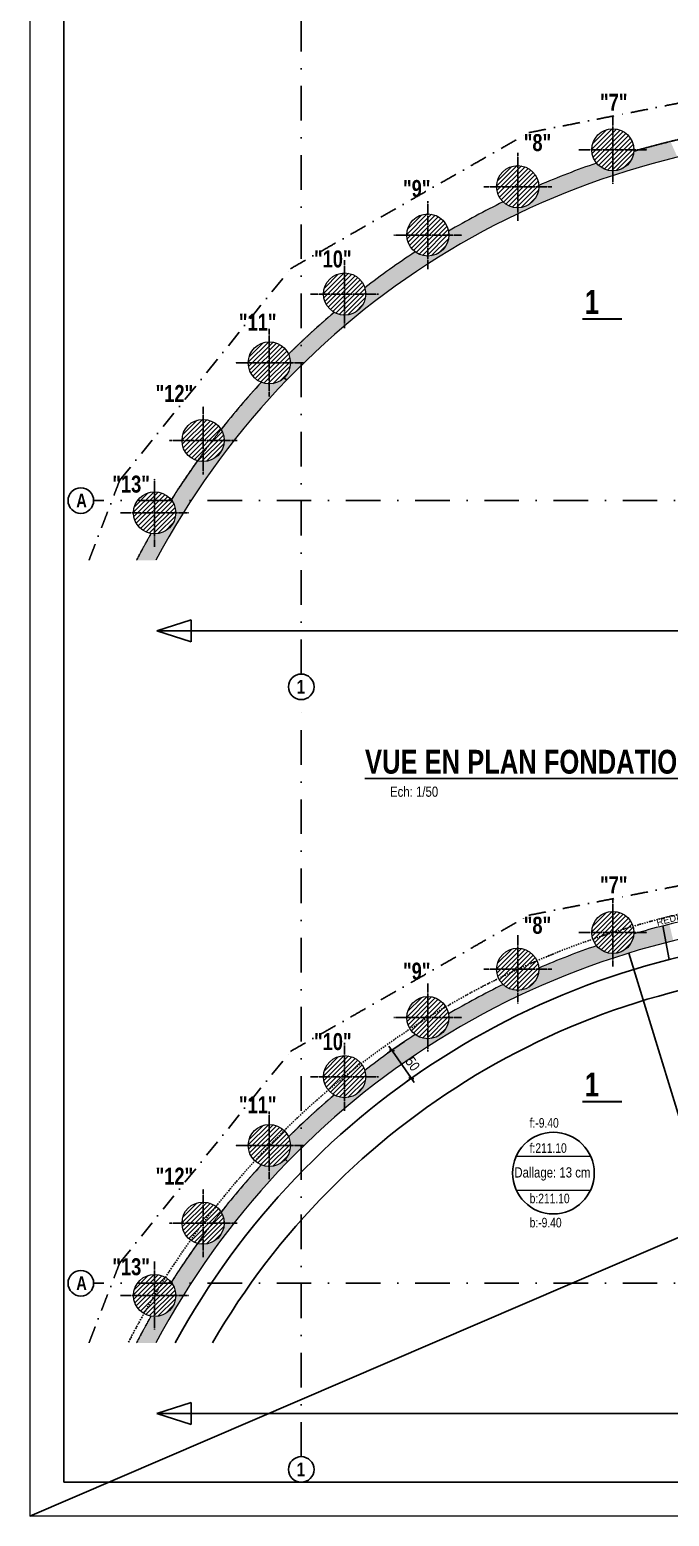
# Model space of a CAD drawing. Header units: millimetres. Extents: x -26249 to 60250, y -21218 to 23336.
# Drawn here: x 12435 to 13375, y -1232 to 953 of the extents above; entities that cross this region are included whole.
import ezdxf
from ezdxf.enums import TextEntityAlignment as Align

# ---------------------------------------------------------------- set-up
doc = ezdxf.new("R2010")
doc.units = ezdxf.units.MM
doc.linetypes.add('CACHEX2', pattern=[19.049999999999997, 12.7, -6.35])
doc.linetypes.add('TIRETPTX2', pattern=[50.8, 25.4, -12.7, 0, -12.7])
for name, color, linetype in [('01_cote_gen', 4, 'Continuous'), ('01_linteaux', 2, 'Continuous'), ('01_murs_sup', 2, 'CACHEX2'), ('01_poch_murs', 253, 'Continuous'), ('01_texte', 230, 'Continuous'), ('AA_COTES', 2, 'Continuous')]:
    doc.layers.add(name, color=color, linetype=linetype)
doc.layers.add('01_murs_coup', color=5, linetype='Continuous', lineweight=60)
doc.layers.add('01_PIEUX', color=5, linetype='Continuous', lineweight=60)
doc.styles.add('Eurostile', font='')
doc.styles.add('impact', font='impact.ttf')
doc.styles.add('MATTE_TXT', font='arial.ttf')
doc.styles.add('STYLE2', font='ARIALN.TTF')
doc.styles.get('Eurostile').set_extended_font_data('Eurostile')
doc.dimstyles.new('JB50', dxfattribs={"dimscale": 0.1, "dimtxt": 150, "dimasz": 15, "dimexe": 0.1, "dimexo": 0.1, "dimgap": 0.09, "dimtad": 1, "dimdec": 1, "dimdsep": 46, "dimtxsty": 'STYLE2', "dimblk1": 'BOND_G', "dimblk2": 'BOND_D', "dimsah": 1, "dimcen": 1.5, "dimdle": 0.01, "dimse1": 1, "dimse2": 1, "dimclrd": 4, "dimclre": 2, "dimclrt": 6, "dimazin": 2, "dimtfac": 2.333333333333333, "dimtdec": 1, "dimtix": 1, "dimtmove": 2, "dimatfit": 3, "dimldrblk": 'BOND_G', "dimfxl": 1, "dimtolj": 1, "dimtzin": 0, "dimarcsym": 0})

# ---------------------------------------------------------------- blocks, each defined once
blk = doc.blocks.new('BOND_G')
at = {"layer": 'AA_COTES', "color": 0}
for p, q in [((0, -5), (0, 14.99999999999999)), ((5, 0), (-5, 0)), ((1.767766952966312, 1.767766952966312), (-1.767766952966426, -1.767766952966426))]:
    blk.add_line(p, q, dxfattribs=at)
blk = doc.blocks.new('BOND_D')
at = {"layer": 'AA_COTES', "color": 0}
for p, q in [((5, 0), (-5, 0)), ((-1.767766952966312, -1.767766952966312), (1.767766952966426, 1.767766952966426)), ((0, 5), (0, -15))]:
    blk.add_line(p, q, dxfattribs=at)
blk = doc.blocks.new('*D707')
at = {"layer": '01_cote_gen', "color": 4, "lineweight": -2, "ltscale": 3, "transparency": 16777216}
blk.add_line((12994.87386994885, -586.709817339327), (12968.03385586747, -548.1272611239692), dxfattribs=at)
at = {"layer": 'Defpoints', "color": 0, "ltscale": 3, "transparency": 16777216}
for p in [(12973.08042582376, -542.7893564102405), (12967.17725967338, -546.8959029468833), (13001.63363229332, -583.834628979771)]:
    blk.add_point(p, dxfattribs=at)
at = {"layer": '01_cote_gen', "color": 4, "lineweight": -2, "ltscale": 3, "transparency": 16777216, "xscale": 1.5, "yscale": 1.5, "zscale": 1.5}
for name, p, rotation in [('BOND_D', (12967.17725967338, -546.8959029468833), 124.8244641136882), ('BOND_G', (12995.73046614294, -587.9411755164128), 304.8244641136882)]:
    blk.add_blockref(name, p, dxfattribs=dict(at, rotation=rotation))
at = {"layer": '01_cote_gen', "color": 6, "ltscale": 3, "transparency": 16777216, "insert": (12997.74760829595, -566.7753955462695), "char_height": 15, "attachment_point": 5, "rotation": 304.8244641136882, "style": 'STYLE2'}
blk.add_mtext('\\A1;50', dxfattribs=at)

msp = doc.modelspace()

# ---------------------------------------------------------------- hatches: boundary and pattern name
at = {"layer": '01_poch_murs'}
h = msp.add_hatch(color=256, dxfattribs=at)
h.dxf.hatch_style = 1
h.paths.add_polyline_path([(13386.98085327447, 765.9474254748473), (13376.65687172138, 789.1782886270109, 0.01157365092303694), (13322.86854270694, 774.81802821545, -0.6812689604308616), (13267.8861013807, 757.3251587142588, 0.01891333202871282), (13183.07843579983, 724.4471821968633, -0.01423605464943593), (13183.12867641621, 722.6829843350497, -0.6606257724555061), (13130.67258323106, 700.3080862295758, 0.01891333202871037), (13050.56620760711, 657.2236335169187, -0.0451711962127818), (13051.07017724024, 651.656575778492, -0.617107075303955), (13001.53680724859, 626.8067428463991, 0.01891333202870633), (12927.3543743781, 574.1734061236953, -0.0761928591729695), (12928.77752982241, 564.888457759349, -0.5752177938251714), (12882.44975534837, 537.9429696458787, 0.01891333202870593), (12815.32350168935, 476.5640844258452, -0.1073610116204523), (12818.11727033032, 463.7029603489646, -0.1992404707966139), (12809.00989124804, 441.7549957655847), (12812.61095607242, 438.2784911961045, -0.1432488195933544)])
h = msp.add_hatch(dxfattribs=at)
h.set_pattern_fill('ANSI31', color=256, scale=1.5)
h.set_pattern_definition([(45, (-4916.754895934737, 9480.151292035436), (-3.367596045400932, 3.367596045400933), [])])
h.paths.add_polyline_path([(13291.93743630571, 807.8836169440183, 0.4142135623730951), (13260.93743630571, 776.8836169440183), (13291.93743630571, 776.8836169440183)])
h.paths.add_polyline_path([(13291.93743630571, 776.8836169440183), (13260.93743630571, 776.8836169440183, 0.4142135623730951), (13291.93743630571, 745.8836169440183)])
h.paths.add_polyline_path([(13291.93743630571, 807.8836169440183), (13291.93743630571, 776.8836169440183), (13322.93743630571, 776.8836169440183, 0.4142135623730951)])
h.paths.add_polyline_path([(13322.93743630571, 776.8836169440183), (13291.93743630571, 776.8836169440183), (13291.93743630571, 745.8836169440183, 0.4142135623730951)])
h = msp.add_hatch(dxfattribs=at)
h.set_pattern_fill('ANSI31', color=256, scale=1.5)
h.set_pattern_definition([(45, (-5056.563655824244, 9425.950659426464), (-3.367596045400932, 3.367596045400933), [])])
h.paths.add_polyline_path([(13152.12867641621, 753.6829843350497, 0.4142135623730951), (13121.12867641621, 722.6829843350497), (13152.12867641621, 722.6829843350497)])
h.paths.add_polyline_path([(13152.12867641621, 722.6829843350497), (13121.12867641621, 722.6829843350497, 0.4142135623730951), (13152.12867641621, 691.6829843350497)])
h.paths.add_polyline_path([(13152.12867641621, 753.6829843350497), (13152.12867641621, 722.6829843350497), (13183.12867641621, 722.6829843350497, 0.4142135623730951)])
h.paths.add_polyline_path([(13183.12867641621, 722.6829843350497), (13152.12867641621, 722.6829843350497), (13152.12867641621, 691.6829843350497, 0.4142135623730951)])
h = msp.add_hatch(dxfattribs=at)
h.set_pattern_fill('ANSI31', color=256, scale=1.5)
h.set_pattern_definition([(45, (-5188.622155000205, 9354.92425086991), (-3.367596045400932, 3.367596045400933), [])])
h.paths.add_polyline_path([(13020.07017724024, 682.656575778492, 0.4142135623730951), (12989.07017724024, 651.656575778492), (13020.07017724024, 651.656575778492)])
h.paths.add_polyline_path([(13020.07017724024, 651.656575778492), (12989.07017724024, 651.656575778492, 0.4142135623730951), (13020.07017724024, 620.656575778492)])
h.paths.add_polyline_path([(13020.07017724024, 682.656575778492), (13020.07017724024, 651.656575778492), (13051.07017724024, 651.656575778492, 0.4142135623730951)])
h.paths.add_polyline_path([(13051.07017724024, 651.656575778492), (13020.07017724024, 651.656575778492), (13020.07017724024, 620.656575778492, 0.4142135623730951)])
h = msp.add_hatch(dxfattribs=at)
h.set_pattern_fill('ANSI31', color=256, scale=1.5)
h.set_pattern_definition([(45, (-5310.914802418036, 9268.156132850763), (-3.367596045400932, 3.367596045400933), [])])
h.paths.add_polyline_path([(12897.77752982241, 595.888457759349, 0.4142135623730951), (12866.77752982241, 564.888457759349), (12897.77752982241, 564.888457759349)])
h.paths.add_polyline_path([(12897.77752982241, 564.888457759349), (12866.77752982241, 564.888457759349, 0.4142135623730951), (12897.77752982241, 533.888457759349)])
h.paths.add_polyline_path([(12897.77752982241, 595.888457759349), (12897.77752982241, 564.888457759349), (12928.77752982241, 564.888457759349, 0.4142135623730951)])
h.paths.add_polyline_path([(12928.77752982241, 564.888457759349), (12897.77752982241, 564.888457759349), (12897.77752982241, 533.888457759349, 0.4142135623730951)])
h = msp.add_hatch(dxfattribs=at)
h.set_pattern_fill('ANSI31', color=256, scale=1.5)
h.set_pattern_definition([(45, (-5421.575061910127, 9166.970635440375), (-3.367596045400932, 3.367596045400933), [])])
h.paths.add_polyline_path([(12787.11727033032, 494.7029603489646, 0.4142135623730951), (12756.11727033032, 463.7029603489646), (12787.11727033032, 463.7029603489646)])
h.paths.add_polyline_path([(12787.11727033032, 463.7029603489646), (12756.11727033032, 463.7029603489646, 0.4142135623730951), (12787.11727033032, 432.7029603489646)])
h.paths.add_polyline_path([(12787.11727033032, 494.7029603489646), (12787.11727033032, 463.7029603489646), (12818.11727033032, 463.7029603489646, 0.4142135623730951)])
h.paths.add_polyline_path([(12818.11727033032, 463.7029603489646), (12787.11727033032, 463.7029603489646), (12787.11727033032, 432.7029603489646, 0.4142135623730951)])
at = {"layer": '01_poch_murs', "ltscale": 3}
h = msp.add_hatch(color=256, dxfattribs=at)
h.dxf.hatch_style = 1
h.paths.add_polyline_path([(12834.05713198547, 459.9255002506252), (12834.05713198547, 463.7029603489646), (12818.11727033032, 463.7029603489646, -0.5347923163915873), (12775.22903712638, 435.0730824014754, 0.01891333202870404), (12716.18350162615, 365.8854663228776, -0.1387367531136533), (12720.7783913651, 349.6444641339258), (12735.21359680401, 349.6444641339258, -0.03146764199823603)])
h.paths.add_polyline_path([(12735.21359680401, 349.6444641339258), (12720.7783913651, 349.6444641339258, -0.4956818265244388), (12681.51114792969, 319.7671703143715, 0.01408744347554178), (12643.67159870716, 263.5571036520269), (12673.38608673162, 263.5571036520269, -0.02251006015022373)])
at = {"layer": '01_poch_murs'}
h = msp.add_hatch(dxfattribs=at)
h.set_pattern_fill('ANSI31', color=256, scale=1.5)
h.set_pattern_definition([(45, (-5518.913940875351, 9052.91213922534), (-3.367596045400932, 3.367596045400933), [])])
h.paths.add_polyline_path([(12689.7783913651, 380.6444641339258, 0.4142135623730951), (12658.7783913651, 349.6444641339258), (12689.7783913651, 349.6444641339258)])
h.paths.add_polyline_path([(12689.7783913651, 349.6444641339258), (12658.7783913651, 349.6444641339258, 0.4142135623730951), (12689.7783913651, 318.6444641339258)])
h.paths.add_polyline_path([(12689.7783913651, 380.6444641339258), (12689.7783913651, 349.6444641339258), (12720.7783913651, 349.6444641339258, 0.4142135623730951)])
h.paths.add_polyline_path([(12720.7783913651, 349.6444641339258), (12689.7783913651, 349.6444641339258), (12689.7783913651, 318.6444641339258, 0.4142135623730951)])
h = msp.add_hatch(dxfattribs=at)
h.set_pattern_fill('ANSI31', color=256, scale=1.5)
h.set_pattern_definition([(45, (-5590.18417792422, 8946.546502807862), (-3.367596045400932, 3.367596045400933), [])])
h.paths.add_polyline_path([(12618.50815431623, 274.2788277164509, 0.4142135623730951), (12587.50815431623, 243.2788277164509), (12618.50815431623, 243.2788277164509)])
h.paths.add_polyline_path([(12618.50815431623, 243.2788277164509), (12587.50815431623, 243.2788277164509, 0.4142135623730951), (12618.50815431623, 212.2788277164509)])
h.paths.add_polyline_path([(12618.50815431623, 274.2788277164509), (12618.50815431623, 243.2788277164509), (12649.50815431623, 243.2788277164509, 0.4142135623730951)])
h.paths.add_polyline_path([(12649.50815431623, 243.2788277164509), (12618.50815431623, 243.2788277164509), (12618.50815431623, 212.2788277164509, 0.4142135623730951)])
at = {"layer": '01_poch_murs', "ltscale": 3}
h = msp.add_hatch(color=256, dxfattribs=at)
h.dxf.hatch_style = 1
h.paths.add_polyline_path([(12673.38608673162, 263.5571036520269), (12643.6715987072, 263.5571036520269, 0.0002900257357438368), (12642.9260190341, 262.377725135404, -0.1665796717834868), (12649.50796255909, 243.387863976357), (12660.5245838702, 243.387863976357, -0.0050779347188846)])
edge = h.paths.add_edge_path()
edge.add_line((12591.99158653161, 173.5386586087116), (12620.22799629612, 173.5386586087116))
edge.add_arc((13659.91412267561, -379.7165947258995), 1177.726036363433, 148.0570765325159, 151.9809136532712, ccw=False)
edge.add_line((12660.5245838702, 243.3878639763572), (12649.50796255909, 243.3878639763564))
edge.add_arc((12618.50815431623, 243.2788277164435), 31.00000000000029, -99.80928085900211, 0.20152678671911417, ccw=False)
edge.add_arc((13659.91412267509, -379.7165947256494), 1202.726036362893, 150.4891622565183, 152.6128240053041)
at = {"layer": '01_poch_murs'}
h = msp.add_hatch(dxfattribs=at)
h.set_pattern_fill('ANSI31', color=256, scale=1.5)
h.set_pattern_definition([(45, (-4916.754895934737, 8329.754170570894), (-3.367596045400932, 3.367596045400933), [])])
h.paths.add_polyline_path([(13291.93743630571, -342.5135045205243, 0.4142135623730951), (13260.93743630571, -373.5135045205243), (13291.93743630571, -373.5135045205243)])
h.paths.add_polyline_path([(13291.93743630571, -373.5135045205243), (13260.93743630571, -373.5135045205243, 0.4142135623730951), (13291.93743630571, -404.5135045205243)])
h.paths.add_polyline_path([(13291.93743630571, -342.5135045205243), (13291.93743630571, -373.5135045205243), (13322.93743630571, -373.5135045205243, 0.4142135623730951)])
h.paths.add_polyline_path([(13322.93743630571, -373.5135045205243), (13291.93743630571, -373.5135045205243), (13291.93743630571, -404.5135045205243, 0.4142135623730951)])
h = msp.add_hatch(color=256, dxfattribs=at)
h.dxf.hatch_style = 1
h.paths.add_polyline_path([(13380.92113279742, -385.9102691027488), (13374.99885161181, -361.6218647591381, 0.01121893102148062), (13322.86854270694, -375.5790932491136, -0.6812689604306047), (13267.8861013807, -393.0719627502835, 0.01891333202871302), (13183.07843579983, -425.9499392676797, -0.01423605464943186), (13183.12867641621, -427.7141371294929, -0.6606257724554864), (13130.67258323106, -450.0890352349659, 0.0189133320287109), (13050.56620760711, -493.1734879476247, -0.04517119621277545), (13051.07017724024, -498.7405456860506, -0.617107075303677), (13001.53680724859, -523.5903786181374, 0.01891333202870877), (12927.3543743781, -576.2237153408473, -0.0761928591729695), (12928.77752982241, -585.5086637051936, -0.5752177938254925), (12882.44975534835, -612.4541518186508, 0.01891333202870222), (12815.32350168934, -673.8330370386722, -0.1073610116206783), (12818.11727033032, -686.694161115578, -0.180007066299298), (12810.57794200149, -706.9573515044997), (12814.20403879388, -710.4716780121231, -0.1414026105591246)])
h = msp.add_hatch(dxfattribs=at)
h.set_pattern_fill('ANSI31', color=256, scale=1.5)
h.set_pattern_definition([(45, (-5056.563655824244, 8275.553537961921), (-3.367596045400932, 3.367596045400933), [])])
h.paths.add_polyline_path([(13152.12867641621, -396.7141371294929, 0.4142135623730951), (13121.12867641621, -427.7141371294929), (13152.12867641621, -427.7141371294929)])
h.paths.add_polyline_path([(13152.12867641621, -427.7141371294929), (13121.12867641621, -427.7141371294929, 0.4142135623730951), (13152.12867641621, -458.7141371294929)])
h.paths.add_polyline_path([(13152.12867641621, -396.7141371294929), (13152.12867641621, -427.7141371294929), (13183.12867641621, -427.7141371294929, 0.4142135623730951)])
h.paths.add_polyline_path([(13183.12867641621, -427.7141371294929), (13152.12867641621, -427.7141371294929), (13152.12867641621, -458.7141371294929, 0.4142135623730951)])
h = msp.add_hatch(dxfattribs=at)
h.set_pattern_fill('ANSI31', color=256, scale=1.5)
h.set_pattern_definition([(45, (-5188.622155000205, 8204.527129405367), (-3.367596045400932, 3.367596045400933), [])])
h.paths.add_polyline_path([(13020.07017724024, -467.7405456860506, 0.4142135623730951), (12989.07017724024, -498.7405456860506), (13020.07017724024, -498.7405456860506)])
h.paths.add_polyline_path([(13020.07017724024, -498.7405456860506), (12989.07017724024, -498.7405456860506, 0.4142135623730951), (13020.07017724024, -529.7405456860506)])
h.paths.add_polyline_path([(13020.07017724024, -467.7405456860506), (13020.07017724024, -498.7405456860506), (13051.07017724024, -498.7405456860506, 0.4142135623730951)])
h.paths.add_polyline_path([(13051.07017724024, -498.7405456860506), (13020.07017724024, -498.7405456860506), (13020.07017724024, -529.7405456860506, 0.4142135623730951)])
h = msp.add_hatch(dxfattribs=at)
h.set_pattern_fill('ANSI31', color=256, scale=1.5)
h.set_pattern_definition([(45, (-5310.914802418036, 8117.759011386221), (-3.367596045400932, 3.367596045400933), [])])
h.paths.add_polyline_path([(12897.77752982241, -554.5086637051936, 0.4142135623730951), (12866.77752982241, -585.5086637051936), (12897.77752982241, -585.5086637051936)])
h.paths.add_polyline_path([(12897.77752982241, -585.5086637051936), (12866.77752982241, -585.5086637051936, 0.4142135623730951), (12897.77752982241, -616.5086637051936)])
h.paths.add_polyline_path([(12897.77752982241, -554.5086637051936), (12897.77752982241, -585.5086637051936), (12928.77752982241, -585.5086637051936, 0.4142135623730951)])
h.paths.add_polyline_path([(12928.77752982241, -585.5086637051936), (12897.77752982241, -585.5086637051936), (12897.77752982241, -616.5086637051936, 0.4142135623730951)])
h = msp.add_hatch(dxfattribs=at)
h.set_pattern_fill('ANSI31', color=256, scale=1.5)
h.set_pattern_definition([(45, (-5421.575061910127, 8016.573513975833), (-3.367596045400932, 3.367596045400933), [])])
h.paths.add_polyline_path([(12787.11727033032, -655.694161115578, 0.4142135623730951), (12756.11727033032, -686.694161115578), (12787.11727033032, -686.694161115578)])
h.paths.add_polyline_path([(12787.11727033032, -686.694161115578), (12756.11727033032, -686.694161115578, 0.4142135623730951), (12787.11727033032, -717.694161115578)])
h.paths.add_polyline_path([(12787.11727033032, -655.694161115578), (12787.11727033032, -686.694161115578), (12818.11727033032, -686.694161115578, 0.4142135623730951)])
h.paths.add_polyline_path([(12818.11727033032, -686.694161115578), (12787.11727033032, -686.694161115578), (12787.11727033032, -717.694161115578, 0.4142135623730951)])
at = {"layer": '01_poch_murs', "ltscale": 3}
h = msp.add_hatch(color=256, dxfattribs=at)
h.dxf.hatch_style = 1
h.paths.add_polyline_path([(12834.05713198547, -690.4716212139174), (12834.05713198547, -686.694161115578), (12818.11727033032, -686.694161115578, -0.5347923163915873), (12775.22903712638, -715.3240390630672, 0.01891333202870404), (12716.18350162615, -784.511655141665, -0.1387367531136533), (12720.7783913651, -800.7526573306168), (12735.21359680401, -800.7526573306168, -0.03146764199823603)])
h.paths.add_polyline_path([(12735.21359680401, -800.7526573306168), (12720.7783913651, -800.7526573306168, -0.4956818265244388), (12681.51114792969, -830.6299511501711, 0.01408744347554178), (12643.67159870716, -886.8400178125157), (12673.38608673162, -886.8400178125157, -0.02251006015022373)])
at = {"layer": '01_poch_murs'}
h = msp.add_hatch(dxfattribs=at)
h.set_pattern_fill('ANSI31', color=256, scale=1.5)
h.set_pattern_definition([(45, (-5518.913940875351, 7902.515017760797), (-3.367596045400932, 3.367596045400933), [])])
h.paths.add_polyline_path([(12689.7783913651, -769.7526573306168, 0.4142135623730951), (12658.7783913651, -800.7526573306168), (12689.7783913651, -800.7526573306168)])
h.paths.add_polyline_path([(12689.7783913651, -800.7526573306168), (12658.7783913651, -800.7526573306168, 0.4142135623730951), (12689.7783913651, -831.7526573306168)])
h.paths.add_polyline_path([(12689.7783913651, -769.7526573306168), (12689.7783913651, -800.7526573306168), (12720.7783913651, -800.7526573306168, 0.4142135623730951)])
h.paths.add_polyline_path([(12720.7783913651, -800.7526573306168), (12689.7783913651, -800.7526573306168), (12689.7783913651, -831.7526573306168, 0.4142135623730951)])
h = msp.add_hatch(dxfattribs=at)
h.set_pattern_fill('ANSI31', color=256, scale=1.5)
h.set_pattern_definition([(45, (-5590.18417792422, 7796.149381343319), (-3.367596045400932, 3.367596045400933), [])])
h.paths.add_polyline_path([(12618.50815431623, -876.1182937480917, 0.4142135623730951), (12587.50815431623, -907.1182937480917), (12618.50815431623, -907.1182937480917)])
h.paths.add_polyline_path([(12618.50815431623, -907.1182937480917), (12587.50815431623, -907.1182937480917, 0.4142135623730951), (12618.50815431623, -938.1182937480917)])
h.paths.add_polyline_path([(12618.50815431623, -876.1182937480917), (12618.50815431623, -907.1182937480917), (12649.50815431623, -907.1182937480917, 0.4142135623730951)])
h.paths.add_polyline_path([(12649.50815431623, -907.1182937480917), (12618.50815431623, -907.1182937480917), (12618.50815431623, -938.1182937480917, 0.4142135623730951)])
at = {"layer": '01_poch_murs', "ltscale": 3}
h = msp.add_hatch(color=256, dxfattribs=at)
h.dxf.hatch_style = 1
h.paths.add_polyline_path([(12673.38608673162, -886.8400178125157), (12643.6715987072, -886.8400178125157, 0.0002900257357438368), (12642.9260190341, -888.0193963291385, -0.1665796717834868), (12649.50796255909, -907.0092574881855), (12660.5245838702, -907.0092574881855, -0.0050779347188846)])
edge = h.paths.add_edge_path()
edge.add_line((12591.99158653161, -976.858462855831), (12620.22799629612, -976.858462855831))
edge.add_arc((13659.91412267561, -1530.113716190442), 1177.726036363433, 148.0570765325159, 151.9809136532712, ccw=False)
edge.add_line((12660.5245838702, -907.0092574881854), (12649.50796255909, -907.0092574881862))
edge.add_arc((12618.50815431623, -907.1182937480991), 31.00000000000029, -99.80928085900211, 0.20152678671911417, ccw=False)
edge.add_arc((13659.91412267509, -1530.113716190192), 1202.726036362893, 150.4891622565183, 152.6128240053041)

# ---------------------------------------------------------------- linework, layer by layer
at = {"layer": '01_cote_gen'}
msp.add_line((12434.99237160515, -1231.677430374068), (22206.96016752913, 2968.322551607664), dxfattribs=at)
at = {"layer": '01_linteaux', "linetype": 'TIRETPTX2', "ltscale": 2}
for p, q in [((12834.05218099675, 6.330893494992296), (12834.05470268006, 2849.443964559147)), ((21086.49912744926, 261.2660204818403), (12528.9017581598, 261.2660204818403)), ((12834.05116065842, -1144.06622794006), (12834.05214763767, -31.28034491839806)), ((21086.49912744926, -889.1311009827023), (12528.9017581598, -889.1311009827023))]:
    msp.add_line(p, q, dxfattribs=at)
at = {"layer": '01_linteaux', "linetype": 'TIRETPTX2', "ltscale": 0.01}
for p, q in [((13291.93743630571, 726.8836169440183), (13291.93743630571, 826.8836169440183)), ((13152.12867641621, 672.6829843350497), (13152.12867641621, 772.6829843350497)), ((13341.93743630571, 776.8836169440183), (13241.93743630571, 776.8836169440183)), ((13202.12867641621, 722.6829843350497), (13102.12867641621, 722.6829843350497)), ((13020.07017724024, 601.656575778492), (13020.07017724024, 701.656575778492)), ((13070.07017724024, 651.656575778492), (12970.07017724024, 651.656575778492)), ((12897.77752982241, 514.888457759349), (12897.77752982241, 614.888457759349)), ((12947.77752982241, 564.888457759349), (12847.77752982241, 564.888457759349)), ((12787.11727033032, 413.7029603489646), (12787.11727033032, 513.7029603489646)), ((12837.11727033032, 463.7029603489646), (12737.11727033032, 463.7029603489646)), ((12689.7783913651, 299.6444641339258), (12689.7783913651, 399.6444641339258)), ((12739.7783913651, 349.6444641339258), (12639.7783913651, 349.6444641339258)), ((12618.5733825681, 193.387863976357), (12618.5733825681, 293.387863976357)), ((12668.5733825681, 243.387863976357), (12568.5733825681, 243.387863976357)), ((13291.93743630571, -423.5135045205243), (13291.93743630571, -323.5135045205243)), ((13152.12867641621, -477.7141371294929), (13152.12867641621, -377.7141371294929)), ((13341.93743630571, -373.5135045205243), (13241.93743630571, -373.5135045205243)), ((13202.12867641621, -427.7141371294929), (13102.12867641621, -427.7141371294929)), ((13020.07017724024, -548.7405456860506), (13020.07017724024, -448.7405456860506)), ((13070.07017724024, -498.7405456860506), (12970.07017724024, -498.7405456860506)), ((12897.77752982241, -635.5086637051936), (12897.77752982241, -535.5086637051936)), ((12947.77752982241, -585.5086637051936), (12847.77752982241, -585.5086637051936)), ((12787.11727033032, -736.694161115578), (12787.11727033032, -636.694161115578)), ((12837.11727033032, -686.694161115578), (12737.11727033032, -686.694161115578)), ((12689.7783913651, -850.7526573306168), (12689.7783913651, -750.7526573306168)), ((12739.7783913651, -800.7526573306168), (12639.7783913651, -800.7526573306168)), ((12618.5733825681, -957.0092574881855), (12618.5733825681, -857.0092574881855)), ((12668.5733825681, -907.0092574881855), (12568.5733825681, -907.0092574881855))]:
    msp.add_line(p, q, dxfattribs=at)
at = {"layer": '01_linteaux', "color": 5, "linetype": 'TIRETPTX2'}
for p, q in [((12567.1223109502, 290.8209761561484), (12818.19320083353, 602.0413103179817)), ((12567.1223109502, -859.5761453083942), (12818.19320083353, -548.3558111465609))]:
    msp.add_line(p, q, dxfattribs=at)
at = {"layer": '01_linteaux'}
for p, q in [((13374.75586727474, -413.215294539179), (13365.3350772178, -364.0206219119791)), ((13474.07186167762, -922.1861863890626), (13315.61396326973, -403.8384314746718))]:
    msp.add_line(p, q, dxfattribs=at)
at = {"layer": '01_linteaux', "linetype": 'TIRETPTX2', "ltscale": 0.07}
msp.add_arc((13659.91412267594, -1530.113716190506), 1213.726036363743, 91.99092271833617, 152.881516041626, dxfattribs=at)
at = {"layer": '01_linteaux'}
msp.add_arc((13659.91412267587, -1530.113716190608), 1152.726036363743, 92.07610481420325, 151.317614666944, dxfattribs=at)
at = {"layer": '01_linteaux', "color": 5, "linetype": 'TIRETPTX2'}
for points in [[(13168.61524621087, 802.1452000274985), (13361.82673687613, 840.1821988205302), (13555.03822754138, 878.2191976135618), (13558.62702235007, 878.9257134803803), (13562.21581715876, 879.6322293471987)], [(13168.61524621087, -348.2519214370441), (13361.82673687613, -310.2149226440124), (13555.03822754138, -272.1779238509807), (13558.62702235007, -271.4714079841623), (13562.21581715876, -270.7648921173438)]]:
    msp.add_open_spline(points, degree=2, knots=[0, 0, 0, 1, 1, 1.018574437764209, 1.018574437764209, 1.018574437764209], dxfattribs=at)
for points in [[(12818.19320083354, 602.0413103179853), (12993.40422352221, 702.0932551727419), (13168.61524621087, 802.1452000274985)], [(12522.09276641938, 173.5386586087136), (12544.60753868479, 232.1798173824311), (12567.1223109502, 290.8209761561484)], [(12818.19320083354, -548.3558111465572), (12993.40422352221, -448.3038662918007), (13168.61524621087, -348.2519214370441)], [(12522.09276641938, -976.858462855829), (12544.60753868479, -918.2173040821115), (12567.1223109502, -859.5761453083942)]]:
    msp.add_open_spline(points, degree=2, dxfattribs=at)
at = {"layer": '01_murs_coup', "linetype": 'Continuous', "lineweight": 5}
for p, q in [((12434.99237160515, 2968.322551607671), (12434.99237160515, -1231.677430374068)), ((13150.10245589594, -702.2117556844678), (13259.12094147664, -702.2117556844678)), ((13150.10245590095, -752.3612302857073), (13259.12094148165, -752.3612302639376)), ((21156.96016752913, -1231.677430374068), (12434.99237160515, -1231.677430374068))]:
    msp.add_line(p, q, dxfattribs=at)
for centre, radius, start, end in [((13659.91412267587, -379.7165947260655), 1177.726036363743, 92.0539491349021, 151.9809136532701), ((13659.91412267587, -379.7165947260619), 1202.726036363743, 101.9401136610967, 106.2742133280466), ((13659.91412267587, -379.7165947260619), 1202.726036363743, 109.0231136610334, 113.357213327979), ((13659.91412267587, -379.7165947260619), 1202.726036363743, 116.1061136610377, 120.4402133279031), ((13659.91412267587, -379.7165947260619), 1202.726036363743, 123.1891136611074, 127.5232133280229), ((13659.91412267587, -379.7165947260619), 1202.726036363743, 130.2721136610338, 134.6062133278933), ((13659.91412267587, -379.7165947260619), 1202.726036363743, 137.3551136611343, 141.6892133279079), ((13659.91412267587, -379.7165947260619), 1202.726036363743, 144.4381136610311, 147.7329733296109), ((13659.91412267587, -1530.113716190608), 1177.726036363743, 92.05394913490197, 151.9809136532701), ((13659.91412267587, -1530.113716190604), 1202.726036363743, 101.940113661098, 106.2742133280478), ((13659.91412267587, -1530.113716190604), 1202.726036363743, 109.0231136610328, 113.3572133279766), ((13659.91412267587, -1530.113716190604), 1202.726036363743, 116.1061136610405, 120.4402133279058), ((13659.91412267587, -1530.113716190604), 1202.726036363743, 123.1891136611095, 127.5232133280251), ((13659.91412267587, -1530.113716190604), 1202.726036363743, 130.272113661035, 134.6062133278902), ((13659.91412267587, -1530.113716190604), 1202.726036363743, 137.3551136611373, 141.6892133279046), ((13659.91412267587, -1530.113716190604), 1202.726036363743, 144.4381136610269, 147.7329733296075)]:
    msp.add_arc(centre, radius, start, end, dxfattribs=at)
at = {"layer": '01_murs_sup', "ltscale": 0.05}
for centre, start, end in [((13659.91412267585, -379.7165947260473), 101.9401136610967, 106.2742133278342), ((13659.91412267585, -379.7165947260473), 130.2721136608942, 134.6062133278933), ((13659.91412267585, -379.7165947260473), 137.3551136609761, 141.6892133279079), ((13659.91412267585, -379.7165947260473), 141.6892133279079, 147.7329733296109), ((13659.91412267585, -379.7165947260473), 150.4891622565931, 152.6128240053016), ((13659.91412267585, -1530.11371619059), 130.2721136608965, 134.6062133278902), ((13659.91412267585, -1530.11371619059), 137.3551136609804, 141.6892133279046), ((13659.91412267585, -1530.11371619059), 141.6892133279046, 147.7329733296075), ((13659.91412267585, -1530.11371619059), 150.4891622565953, 152.6128240053037)]:
    msp.add_arc(centre, 1202.726036363743, start, end, dxfattribs=at)
at = {"layer": '01_PIEUX', "linetype": 'Continuous', "lineweight": 5}
for centre in [(13291.93743630571, 776.8836169440183), (13152.12867641621, 722.6829843350497), (13020.07017724024, 651.656575778492), (12897.77752982241, 564.888457759349), (12787.11727033032, 463.7029603489646), (12689.7783913651, 349.6444641339258), (12618.50815431623, 243.2788277164509), (13291.93743630571, -373.5135045205243), (13152.12867641621, -427.7141371294929), (13020.07017724024, -498.7405456860506), (12897.77752982241, -585.5086637051936), (12787.11727033032, -686.694161115578), (12689.7783913651, -800.7526573306168), (12618.50815431623, -907.1182937480917)]:
    msp.add_circle(centre, 31, dxfattribs=at)
at = {"layer": '01_poch_murs'}
for p, q in [((12809.00989124804, 441.7549957655846), (12812.61095607242, 438.2784911961048)), ((12810.57794200149, -706.9573515045), (12814.20403879388, -710.4716780121228))]:
    msp.add_line(p, q, dxfattribs=at)
at = {"layer": '01_texte'}
for p, q in [((12484.99237160515, 2918.322551607671), (12484.99237160515, -1181.677466410627)), ((12621.98892407326, 69.8808530612805), (12672.29412443499, 86.1226452695737)), ((12621.98892407326, 69.8808530612805), (16615.65064461418, 69.8808530612805)), ((12621.98892407326, 69.8808530612805), (12672.29412443499, 53.63906085298731)), ((12672.29412443499, 86.1226452695737), (12672.29412443499, 53.63906085298731)), ((12621.98892407326, -1080.516268403262), (12672.29412443499, -1064.274476194969)), ((12672.29412443499, -1064.274476194969), (12672.29412443499, -1096.758060611555)), ((12621.98892407326, -1080.516268403262), (16615.65064461418, -1080.516268403262)), ((12621.98892407326, -1080.516268403262), (12672.29412443499, -1096.758060611555)), ((21156.96016752913, -1181.677466410605), (12484.99237160515, -1181.677466410627))]:
    msp.add_line(p, q, dxfattribs=at)
at = {"layer": '01_texte', "const_width": 3}
for points in [[(13305.65397824174, 528.1334958316584), (13247.15357058836, 528.1334958316584)], [(13305.65397824174, -622.2636256328842), (13247.15357058836, -622.2636256328842)]]:
    msp.add_lwpolyline(points, dxfattribs=at)
at = {"layer": '01_texte'}
for centre, radius in [((12510.0961389245, 261.2660204818403), 18.80561923529525), ((12834.05112729934, -12.4747257107831), 18.80561923529525), ((13204.61169868629, -727.2864929796415), 59.99999999999454), ((12510.0961389245, -889.1311009827023), 18.80561923529525), ((12834.05112729934, -1162.871847175326), 18.80561923529525)]:
    msp.add_circle(centre, radius, dxfattribs=at)
msp.add_arc((13659.91412267587, -1530.113716190608), 1104.812636363743, 92.12065021492602, 149.9491502031893, dxfattribs=at)

# ---------------------------------------------------------------- texts
at = {"layer": '01_texte', "style": 'impact'}
for s, height, rotation, p in [('"7"', 25, 5.169332623788947e-08, (13293.29238932752, 826.8120142805055)), ('"8"', 25, 5.169332623788947e-08, (13181.1957424667, 767.4403225735696)), ('"9"', 25, 5.169332623788947e-08, (13003.74741661508, 699.983429685657)), ('"10"', 25, 5.169332623788947e-08, (12880.36517919553, 596.49522941955)), ('1', 35, 5.174543644579057e-08, (13261.1732699949, 525.2809517956048)), ('"11"', 25, 5.169332623788947e-08, (12770.01469984994, 503.5167731194597)), ('"12"', 25, 5.169332623788947e-08, (12647.57027880972, 398.6976806575367)), ('"13"', 25, 5.169332623788947e-08, (12583.95634070148, 265.5186243320641)), ('"7"', 25, 5.169332623788947e-08, (13293.29238932752, -323.585107184037)), ('"8"', 25, 5.169332623788947e-08, (13181.1957424667, -382.956798890973)), ('"9"', 25, 5.169332623788947e-08, (13003.74741661508, -450.4136917788855)), ('"10"', 25, 5.169332623788947e-08, (12880.36517919553, -553.9018920449926)), ('1', 35, 5.174543644579057e-08, (13261.1732699949, -625.1161696689378)), ('"11"', 25, 5.169332623788947e-08, (12770.01469984994, -646.8803483450829)), ('"12"', 25, 5.169332623788947e-08, (12647.57027880972, -751.6994408070059)), ('"13"', 25, 5.169332623788947e-08, (12583.95634070148, -884.8784971324785))]:
    msp.add_text(s, height=height, rotation=rotation, dxfattribs=at).set_placement(p, align=Align.BOTTOM_CENTER)
for p in [(12503.37903616065, 251.3727182845851), (12503.37903616065, -899.0244031799575)]:
    msp.add_text('A', height=20, dxfattribs=at).set_placement(p)
msp.add_text('%%UVUE EN PLAN FONDATIONS', height=35, dxfattribs=at).set_placement((13183.189998163, -150.5870483284016), align=Align.BOTTOM_CENTER)
at = {"layer": '01_texte', "style": 'MATTE_TXT', "width": 0.8}
for s, p in [('Ech: 1/50', (12999.86405848218, -178.6070933281662)), ('Dallage: 13 cm', (13203.12144943339, -738.2278298556048))]:
    msp.add_text(s, height=15, dxfattribs=at).set_placement(p, align=Align.BOTTOM_CENTER)
at = {"layer": '01_texte', "style": 'MATTE_TXT'}
msp.add_text('REDAN', height=9.999999999999998, rotation=15.15604954280136, dxfattribs=at).set_placement((13357.53788619579, -363.9201414490526))
at = {"layer": '01_texte', "style": 'Eurostile', "width": 0.8}
for s, p in [('f:-9.40', (13169.70402259669, -660.4748805475901)), ('f:211.10', (13169.70402259669, -697.5081596497912)), ('b:211.10', (13169.70402259669, -771.5782423876444)), ('b:-9.40', (13169.70402259669, -807.0650284054573))]:
    msp.add_text(s, height=14.09733072916667, rotation=5.719209817114066e-09, dxfattribs=at).set_placement(p)
at = {"layer": '01_texte', "char_height": 20, "attachment_point": 1, "line_spacing_factor": 0.895452778857365, "style": 'impact'}
for insert in [(12827.4822641896, -2.368027908038357), (12827.4822641896, -1152.765149372581)]:
    msp.add_mtext('1', dxfattribs=dict(at, insert=insert))

# ---------------------------------------------------------------- dimensions: what is measured, and where the dimension line sits
at = {"layer": '01_cote_gen', "ltscale": 3}
dim = msp.add_linear_dim(base=(12967.17725967338, -546.8959029468833), p1=(13001.63363229332, -583.8346289797702), p2=(12973.08042582376, -542.7893564102416), angle=124.82446411368988, dimstyle='JB50', dxfattribs=at)
dim.commit()
dim.dimension.update_dxf_attribs({"geometry": '*D707', "text_midpoint": (12997.74760829595, -566.7753955462695), "dimtype": 161})

doc.saveas('drawing.dxf')
